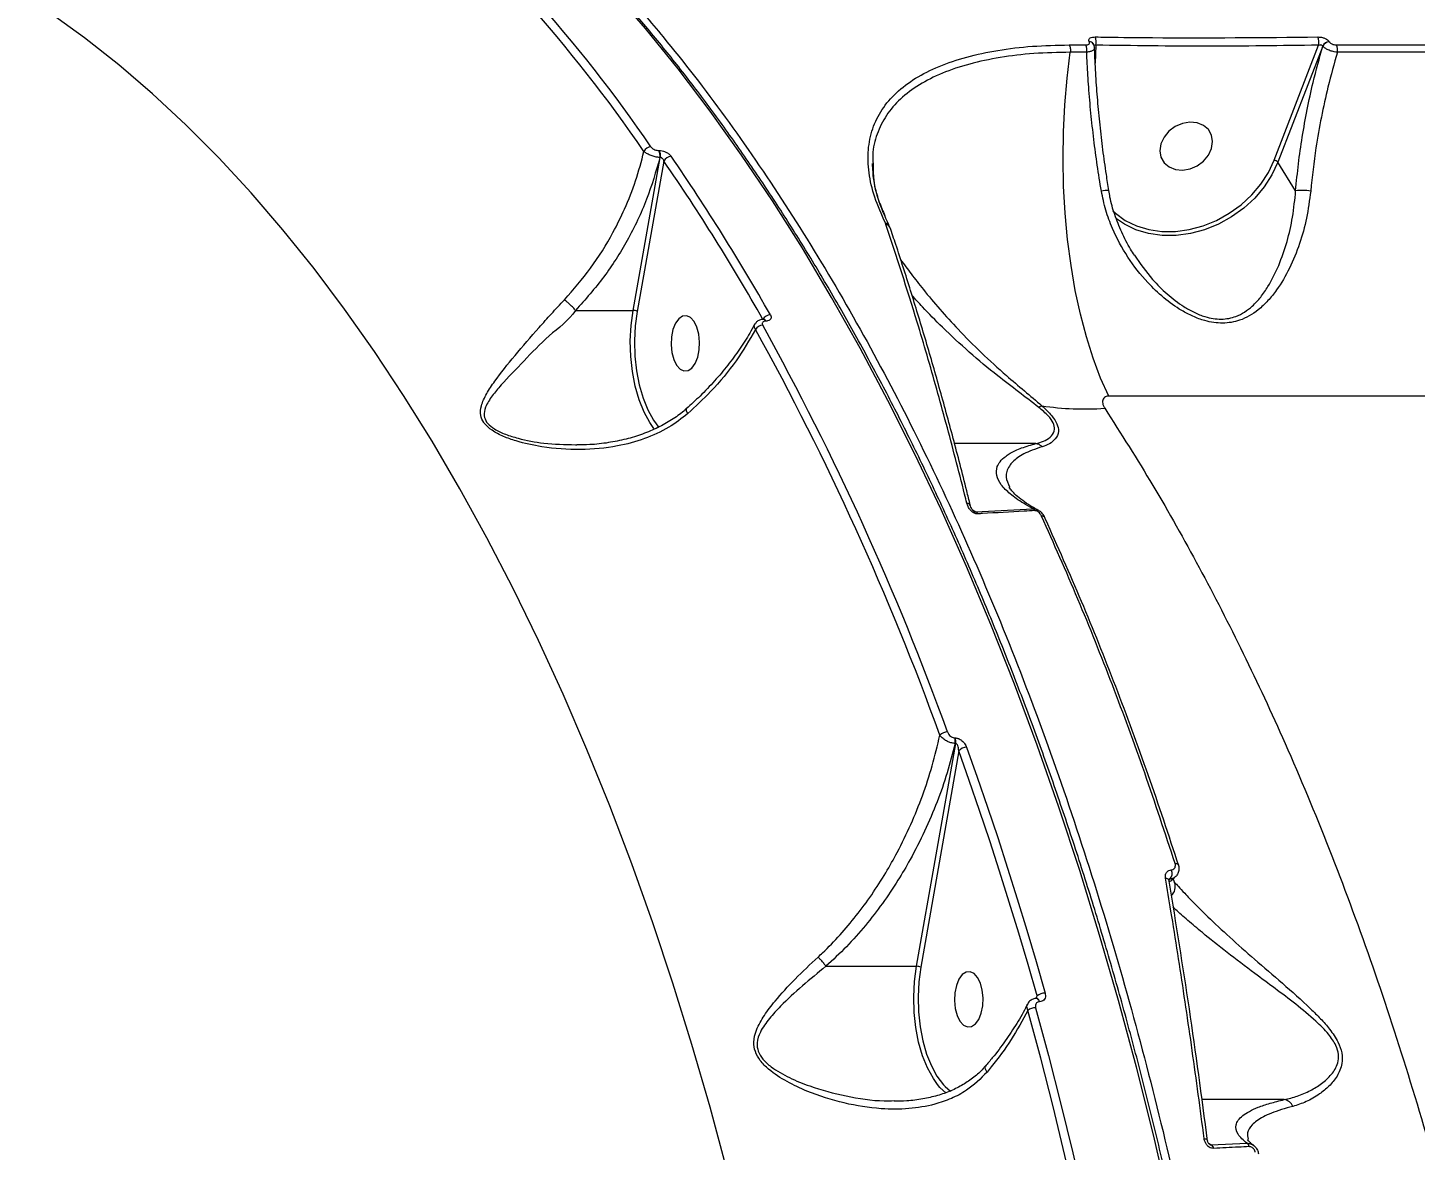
# Model space of a CAD drawing. Header units: millimetres. Extents: x -7735 to 7893, y -6545 to 6034.
# Drawn here: x 4562.5 to 4787.6, y 441.6 to 623.7 of the extents above; entities that cross this region are included whole.
import ezdxf

# ---------------------------------------------------------------- set-up
doc = ezdxf.new("R2010")
doc.units = ezdxf.units.MM
doc.layers.add('DIKOM_ОБЪЕКТ', color=7, linetype='Continuous')
doc.layers.add('DIKOM_РАЗМЕР_ОБЪЕКТА', color=7, linetype='Continuous')
doc.styles.add('style1', font='arial.ttf', dxfattribs={"width": 0.8})
doc.dimstyles.new('1-50', dxfattribs={"dimtxt": 300, "dimasz": 200, "dimexe": 100, "dimexo": 0, "dimgap": 100, "dimtad": 1, "dimtxsty": 'style1', "dimcen": 200, "dimclrd": 7, "dimclre": 7, "dimclrt": 7, "dimadec": 1, "dimazin": 2, "dimtfac": 1, "dimtmove": 0, "dimatfit": 2, "dimfxl": 0, "dimlwd": 25, "dimlwe": 18, "dimarcsym": 0})

# ---------------------------------------------------------------- blocks, each defined once
blk = doc.blocks.new('*D0')
at = {"layer": 'Defpoints', "color": 0, "transparency": 16777216}
for p in [(5893.22, 882.1), (-4595.74, 266.13), (5893.22, -5840.17)]:
    blk.add_point(p, dxfattribs=at)
at = {"layer": 'DIKOM_РАЗМЕР_ОБЪЕКТА', "color": 7, "lineweight": 18, "transparency": 16777216}
for p, q in [((5893.22, 882.1), (5893.22, -5940.17)), ((-4595.74, 266.13), (-4595.74, -5940.17))]:
    blk.add_line(p, q, dxfattribs=at)
at = {"layer": 'DIKOM_РАЗМЕР_ОБЪЕКТА', "color": 7, "lineweight": 25, "transparency": 16777216}
blk.add_line((-4395.74, -5840.17), (5693.22, -5840.17), dxfattribs=at)
at = {"layer": 'DIKOM_РАЗМЕР_ОБЪЕКТА', "color": 7, "transparency": 16777216}
for points in [[(-4395.74, -5806.84), (-4395.74, -5873.51), (-4595.74, -5840.17)], [(5693.22, -5806.84), (5693.22, -5873.51), (5893.22, -5840.17)]]:
    blk.add_solid(points, dxfattribs=at)
at = {"layer": 'DIKOM_РАЗМЕР_ОБЪЕКТА', "color": 7, "transparency": 16777216, "insert": (648.74, -5587), "char_height": 300, "attachment_point": 5, "style": 'style1'}
blk.add_mtext('10450', dxfattribs=at)

msp = doc.modelspace()

# ---------------------------------------------------------------- linework, layer by layer
at = {"layer": 'DIKOM_ОБЪЕКТ', "color": 7, "linetype": 'Continuous', "lineweight": 15}
for p, q in [((4734.702, 621.468), (4734.693, 621.482)), ((4773.628, 621.482), (4773.636, 621.468)), ((4731.452, 620.955), (4734.125, 620.955)), ((4734.285, 619.772), (4731.614, 619.772)), ((4735.749, 620.909), (4735.667, 617.988)), ((4764.698, 602.267), (4771.89, 620.909)), ((4772.564, 620.778), (4765.299, 601.946)), ((4772.572, 620.764), (4772.564, 620.778)), ((4774.821, 620.955), (4837.35, 620.955)), ((4837.436, 619.772), (4774.952, 619.772)), ((4664.853, 603.827), (4664.921, 603.827)), ((4660.694, 577.896), (4665.102, 602.697)), ((4665.694, 602.085), (4661.366, 577.733)), ((4665.102, 602.697), (4665.033, 602.697)), ((4699.599, 600.67), (4699.521, 601.722)), ((4699.616, 601.687), (4699.646, 600.612)), ((4768.177, 597.311), (4765.299, 601.946)), ((4737.856, 597.354), (4737.854, 597.357)), ((4701.705, 591.853), (4701.615, 592.077)), ((4701.715, 591.823), (4701.705, 591.853)), ((4702.356, 591.366), (4702.352, 591.378)), ((4651.361, 577.896), (4660.694, 577.896)), ((4681.892, 576.416), (4681.845, 576.416)), ((4682.24, 576.154), (4682.193, 576.154)), ((4885.258, 563.997), (4737.848, 563.997)), ((4651.338, 556.102), (4651.55, 556.091)), ((4726.027, 556.282), (4712.835, 556.282)), ((4721.741, 549.261), (4721.753, 549.227)), ((4715.422, 546.155), (4715.377, 546.34)), ((4715.749, 545.525), (4716.264, 545.205)), ((4716.264, 545.205), (4725.519, 545.723)), ((4706.684, 471.478), (4713.026, 507.632)), ((4712.871, 508.532), (4712.959, 508.532)), ((4713.026, 507.632), (4712.937, 507.632)), ((4713.517, 506.437), (4707.356, 471.316)), ((4747.622, 485.523), (4747.757, 485.611)), ((4748.25, 485.66), (4748.188, 485.591)), ((4748.286, 485.635), (4748.532, 485.092)), ((4691.975, 471.478), (4706.684, 471.478)), ((4726.031, 466.249), (4726.214, 466.668)), ((4726.181, 466.255), (4726.153, 466.255)), ((4726.634, 465.731), (4726.606, 465.731)), ((4766.338, 449.848), (4752.911, 449.848)), ((4754.045, 442.77), (4754.469, 442.507)), ((4754.469, 442.507), (4760.241, 442.79))]:
    msp.add_line(p, q, dxfattribs=at)
at = {"layer": 'DIKOM_ОБЪЕКТ', "color": 7, "linetype": 'Continuous', "lineweight": 15, "flags": 128}
for points in [[(4747.665, 433.041), (4745.087, 444.155), (4742.344, 455.118), (4739.438, 465.923), (4736.372, 476.559), (4733.148, 487.018), (4729.769, 497.291), (4726.238, 507.369), (4722.558, 517.244), (4718.732, 526.908), (4714.763, 536.352), (4710.654, 545.568), (4706.41, 554.549), (4702.033, 563.287), (4697.527, 571.775), (4692.897, 580.005), (4688.145, 587.971), (4683.277, 595.666), (4678.295, 603.084), (4673.204, 610.217), (4668.01, 617.061), (4662.714, 623.609), (4657.324, 629.856)], [(4675.971, 438.326), (4673.184, 448.645), (4670.237, 458.795), (4667.131, 468.765), (4663.871, 478.547), (4660.458, 488.131), (4656.897, 497.508), (4653.189, 506.67), (4649.34, 515.609), (4645.351, 524.315), (4641.229, 532.781), (4636.974, 540.999), (4632.593, 548.962), (4628.089, 556.661), (4623.466, 564.09), (4618.729, 571.241), (4613.881, 578.109), (4608.928, 584.687), (4603.873, 590.968), (4598.722, 596.947), (4593.481, 602.618), (4588.151, 607.976), (4582.741, 613.017), (4577.254, 617.734), (4571.695, 622.124), (4566.07, 626.183)], [(4737.848, 563.997), (4736.53, 566.919), (4735.32, 570.12), (4734.227, 573.577), (4733.259, 577.262), (4732.425, 581.146), (4731.731, 585.199), (4731.182, 589.39), (4730.782, 593.687), (4730.535, 598.054), (4730.442, 602.46), (4730.505, 606.868), (4730.723, 611.246), (4731.093, 615.558), (4731.614, 619.772)], [(4751.035, 608.428), (4749.817, 608.218), (4748.65, 607.709), (4747.626, 606.943), (4746.83, 605.982), (4746.325, 604.904), (4746.154, 603.796), (4746.329, 602.748), (4746.836, 601.845), (4747.634, 601.159), (4748.66, 600.748), (4749.828, 600.643), (4751.046, 600.853), (4752.214, 601.362), (4753.237, 602.128), (4754.034, 603.089), (4754.538, 604.167), (4754.71, 605.275), (4754.535, 606.323), (4754.027, 607.226), (4753.229, 607.911), (4752.204, 608.323), (4751.035, 608.428)], [(4738.518, 594.03), (4738.947, 593.642), (4740.543, 592.498), (4742.356, 591.617), (4744.346, 591.019), (4746.468, 590.717), (4748.677, 590.717), (4750.925, 591.019), (4753.162, 591.617), (4755.339, 592.498), (4757.409, 593.642), (4759.326, 595.024), (4761.048, 596.614), (4762.539, 598.378), (4763.764, 600.276), (4764.698, 602.267)], [(4765.299, 601.946), (4764.336, 599.893), (4763.072, 597.935), (4761.536, 596.117), (4759.759, 594.477), (4757.782, 593.051), (4755.648, 591.872), (4753.402, 590.964), (4751.096, 590.347), (4748.778, 590.035), (4746.5, 590.035), (4744.31, 590.347), (4742.259, 590.964), (4740.389, 591.872), (4739.086, 592.768)], [(4664.075, 558.742), (4663.411, 559.679), (4662.463, 561.404), (4661.662, 563.39), (4661.025, 565.591), (4660.57, 567.953), (4660.305, 570.424), (4660.237, 572.943), (4660.367, 575.453), (4660.694, 577.896)], [(4661.366, 577.733), (4661.05, 575.365), (4660.923, 572.931), (4660.989, 570.488), (4661.246, 568.093), (4661.687, 565.802), (4662.304, 563.668), (4663.081, 561.742), (4664, 560.069), (4664.882, 558.869)], [(4671.168, 570.293), (4671.413, 571.482), (4671.476, 572.757), (4671.351, 574.015), (4671.049, 575.153), (4670.594, 576.08), (4670.022, 576.721), (4669.381, 577.023), (4668.723, 576.962), (4668.099, 576.543), (4667.561, 575.8), (4667.154, 574.793), (4666.909, 573.604), (4666.846, 572.329), (4666.971, 571.071), (4667.273, 569.933), (4667.728, 569.006), (4668.3, 568.365), (4668.941, 568.063), (4669.6, 568.124), (4670.223, 568.543), (4670.761, 569.286), (4671.168, 570.293)], [(4714.796, 507.011), (4716.511, 502.182), (4718.192, 497.307), (4719.837, 492.388), (4721.447, 487.424), (4723.021, 482.417), (4724.558, 477.368), (4726.059, 472.278), (4727.524, 467.147)], [(4726.214, 466.668), (4724.754, 471.787), (4723.256, 476.865), (4721.722, 481.902), (4720.152, 486.897), (4718.546, 491.849), (4716.905, 496.757), (4715.228, 501.62), (4713.517, 506.437)], [(4748.627, 488.163), (4748.756, 488.16), (4748.874, 488.143), (4748.975, 488.115), (4749.058, 488.074), (4749.121, 488.024), (4749.162, 487.964), (4749.18, 487.895), (4749.175, 487.821)], [(4747.052, 485.795), (4747.199, 485.769), (4747.33, 485.729), (4747.44, 485.675), (4747.527, 485.61), (4747.588, 485.534), (4747.622, 485.451), (4747.624, 485.435)], [(4747.624, 485.435), (4747.626, 485.363), (4747.601, 485.272)], [(4710.065, 452.324), (4709.401, 453.261), (4708.453, 454.987), (4707.652, 456.973), (4707.016, 459.173), (4706.56, 461.536), (4706.295, 464.006), (4706.227, 466.525), (4706.358, 469.036), (4706.684, 471.478)], [(4707.356, 471.316), (4707.04, 468.948), (4706.913, 466.514), (4706.979, 464.07), (4707.236, 461.675), (4707.678, 459.384), (4708.294, 457.251), (4709.072, 455.325), (4709.99, 453.651), (4711.03, 452.27), (4711.306, 451.974)], [(4717.159, 463.875), (4717.404, 465.064), (4717.466, 466.339), (4717.341, 467.597), (4717.039, 468.736), (4716.584, 469.663), (4716.013, 470.303), (4715.372, 470.605), (4714.713, 470.544), (4714.089, 470.125), (4713.552, 469.382), (4713.144, 468.375), (4712.899, 467.186), (4712.836, 465.911), (4712.961, 464.654), (4713.263, 463.515), (4713.719, 462.588), (4714.29, 461.948), (4714.931, 461.646), (4715.59, 461.707), (4716.213, 462.126), (4716.751, 462.869), (4717.159, 463.875)], [(4739.05, 400.14), (4737.564, 408.405), (4735.989, 416.607), (4734.325, 424.744), (4732.575, 432.812), (4730.739, 440.807), (4728.817, 448.725), (4726.81, 456.564), (4724.72, 464.32)], [(4725.995, 464.758), (4728.091, 456.985), (4730.102, 449.129), (4732.028, 441.193), (4733.869, 433.18), (4735.622, 425.095), (4737.289, 416.94), (4738.867, 408.72), (4740.357, 400.437)], [(4711.454, 450.895), (4710.474, 451.836), (4710.065, 452.324)], [(4711.306, 451.974), (4712.167, 451.212), (4712.206, 451.182)], [(4753.33, 443.526), (4753.472, 443.503), (4753.597, 443.47), (4753.702, 443.426), (4753.783, 443.373), (4753.839, 443.313), (4753.869, 443.246), (4753.871, 443.227)]]:
    msp.add_lwpolyline(points, dxfattribs=at)
at = {"layer": 'DIKOM_ОБЪЕКТ', "color": 7, "linetype": 'Continuous', "lineweight": 15}
for centre, radius, start, end in [((4461.349, 465.678), 245.263, 34.45461, 49.01555), ((4460.662, 465.241), 244.716, 34.45462, 49.01591), ((4734.722, 620.741), 0.742, 31.91317, 92.23511), ((4734.731, 620.727), 0.742, 32.25103, 92.27991), ((4733.661, 621.427), 2.151, 346.0751, 22.7041), ((4769.674, 621.364), 2.262, 348.38856, 23.2458), ((4773.654, 620.288), 1.195, 91.22317, 155.76957), ((4773.662, 620.273), 1.195, 91.22475, 155.76352), ((4732.348, 620.112), 1.967, 350.05857, 25.37201), ((4772.622, 620.112), 2.355, 351.69672, 20.95767), ((4663.645, 603.107), 1.331, 92.51893, 154.02455), ((4663.457, 603.024), 1.61, 348.25858, 29.90972), ((4663.517, 603.023), 1.618, 348.37068, 29.79762), ((4666.913, 601.562), 1.326, 92.32021, 156.75852), ((4383.324, 407.546), 342.897, 29.50576, 34.56502), ((4383.953, 407.971), 343.552, 29.50431, 34.56597), ((4764.58, 601.323), 0.952, 40.93624, 82.85685), ((4737.746, 591.653), 5.705, 88.92023, 101.03301), ((4769.183, 588.429), 8.939, 80.79777, 96.46303), ((4701.657, 591.11), 0.745, 20.83955, 86.26233), ((4701.676, 591.089), 0.735, 22.75241, 86.94397), ((4660.709, 576.486), 1.41, 62.23232, 90.61555), ((4682.992, 575.755), 1.412, 91.59921, 151.63258), ((4681.798, 575.992), 0.427, 22.36351, 83.65814), ((4681.847, 575.993), 0.424, 22.26044, 84.59672), ((4681.759, 574.039), 1.437, 91.81897, 148.37464), ((4283.806, 354.775), 453.654, 19.8693, 29.01178), ((4284.056, 354.948), 454.712, 19.86992, 29.01131), ((4727.703, 560.516), 2.026, 110.06643, 126.25457), ((4733.877, 607.209), 45.314, 261.28046, 274.21441), ((4714.812, 545.948), 0.656, 19.74599, 88.01249), ((4716.042, 544.641), 0.606, 23.43292, 68.48092), ((4725.29, 545.178), 0.591, 22.21854, 67.23726), ((4727.04, 543.961), 0.559, 33.95832, 98.36249), ((4727.193, 544.124), 0.345, 351.66242, 25.54035), ((4711.716, 507.746), 1.752, 90.60251, 136.09516), ((4711.155, 507.952), 1.81, 349.81906, 18.6694), ((4711.248, 507.952), 1.807, 349.81669, 18.73216), ((4714.802, 505.284), 1.727, 90.19424, 138.10221), ((4746.894, 486.521), 1.254, 313.49647, 28.27835), ((4746.822, 486.899), 1.891, 295.11825, 316.22306), ((4746.65, 484.415), 2, 311.45812, 19.7874), ((4706.7, 470.068), 1.41, 62.23872, 90.62769), ((4726.011, 465.676), 0.597, 5.26361, 76.10171), ((4726.045, 465.679), 0.591, 5.04835, 77.33364), ((4727.514, 465.144), 2.003, 89.71152, 130.4464), ((4725.998, 462.676), 2.082, 90.07768, 127.86553), ((4766.01, 447.986), 1.89, 24.02115, 80.00944), ((4754.107, 441.82), 0.776, 8.81621, 62.21363), ((4759.869, 442.114), 0.771, 8.08289, 61.20967)]:
    msp.add_arc(centre, radius, start, end, dxfattribs=at)
for points, knots in [([(4765.966, 267.127), (4765.959, 269.147), (4765.939, 275.006), (4765.781, 284.701), (4765.438, 296.2), (4764.931, 307.676), (4764.264, 319.121), (4763.433, 330.527), (4762.442, 341.883), (4761.291, 353.183), (4759.98, 364.418), (4758.512, 375.578), (4756.885, 386.657), (4755.103, 397.645), (4753.166, 408.534), (4751.076, 419.316), (4748.834, 429.983), (4746.442, 440.528), (4743.901, 450.941), (4741.214, 461.215), (4738.383, 471.343), (4735.41, 481.316), (4732.296, 491.128), (4729.044, 500.771), (4725.658, 510.239), (4722.138, 519.522), (4718.489, 528.615), (4714.711, 537.511), (4710.808, 546.203), (4706.784, 554.685), (4702.642, 562.95), (4698.383, 570.992), (4694.011, 578.805), (4689.531, 586.384), (4684.943, 593.721), (4680.254, 600.812), (4675.465, 607.651), (4670.58, 614.234), (4665.604, 620.555), (4660.539, 626.609), (4655.389, 632.392), (4650.159, 637.9), (4644.853, 643.127), (4639.473, 648.07), (4634.025, 652.726), (4628.512, 657.09), (4622.939, 661.16), (4617.31, 664.931), (4611.63, 668.406), (4605.901, 671.558), (4601.282, 673.896), (4598.561, 675.073), (4597.779, 675.412)], [0, 0, 0, 0, 0.010755, 0.031188, 0.0516215, 0.072055, 0.0924886, 0.1129223, 0.1333561, 0.1537901, 0.1742242, 0.1946586, 0.2150932, 0.235528, 0.2559632, 0.2763986, 0.2968344, 0.3172705, 0.3377071, 0.3581441, 0.3785815, 0.3990193, 0.4194578, 0.4398966, 0.460336, 0.4807761, 0.5012166, 0.5216577, 0.5420997, 0.5625421, 0.5829849, 0.6034284, 0.6238727, 0.644317, 0.6647622, 0.6852076, 0.7056533, 0.7260989, 0.7465444, 0.7669898, 0.7874345, 0.8078783, 0.8283208, 0.8487618, 0.8692004, 0.8896367, 0.9100697, 0.9304986, 0.9509237, 0.9713434, 0.991758, 1, 1, 1, 1]), ([(4659.485, 629.354), (4661.513, 627.016), (4667.017, 620.672), (4675.714, 609.372), (4685.449, 595.203), (4694.771, 579.964), (4703.645, 563.748), (4712.027, 546.623), (4719.886, 528.637), (4727.198, 509.801), (4733.963, 490.165), (4740.163, 469.796), (4745.772, 448.79), (4750.761, 427.245), (4755.111, 405.221), (4758.8, 382.748), (4761.836, 359.872), (4764.214, 336.666), (4765.926, 313.24), (4766.961, 289.702), (4767.311, 266.125), (4766.961, 242.548), (4765.926, 219.01), (4764.214, 195.584), (4761.836, 172.378), (4758.8, 149.501), (4755.111, 127.028), (4750.761, 105.005), (4745.772, 83.46), (4740.163, 62.454), (4733.962, 42.085), (4727.198, 22.448), (4720.225, 4.494), (4713.136, -11.884), (4706.016, -26.803), (4698.516, -41.064), (4690.67, -54.605), (4682.551, -67.311), (4674.179, -79.147), (4666.49, -89.03), (4661.513, -94.766), (4659.485, -97.103)], [0, 0, 0, 0, 0.0156535, 0.0424906, 0.0694123, 0.0963772, 0.1233419, 0.1502637, 0.1771008, 0.2039378, 0.2308596, 0.2578243, 0.2847891, 0.3117108, 0.3385479, 0.3653847, 0.392306, 0.4192705, 0.446235, 0.4731564, 0.4999931, 0.5268301, 0.5537517, 0.5807164, 0.607681, 0.6346026, 0.6614395, 0.6882765, 0.7151981, 0.7421628, 0.7691275, 0.7960491, 0.822886, 0.845964, 0.8691648, 0.8923928, 0.9156209, 0.9388217, 0.9615842, 0.9843465, 1, 1, 1, 1]), ([(4734.125, 620.955), (4734.127, 620.955), (4734.229, 620.955), (4734.419, 620.975), (4734.605, 621.051), (4734.725, 621.161), (4734.776, 621.296), (4734.726, 621.412), (4734.702, 621.468)], [0, 0, 0, 0, 0.00445399, 0.21978442, 0.43550771, 0.568167, 0.79380708, 1, 1, 1, 1]), ([(4734.693, 621.482), (4734.667, 621.539), (4734.598, 621.684), (4734.632, 621.905), (4734.832, 622.106), (4735.179, 622.238), (4735.49, 622.251), (4735.646, 622.257)], [0, 0, 0, 0, 0.1342672, 0.3469706, 0.5631909, 0.7817464, 1, 1, 1, 1]), ([(4735.646, 622.257), (4736.266, 622.247), (4739.367, 622.196), (4751.373, 622.05), (4762.81, 622.166), (4771.752, 622.257)], [0, 0, 0, 0, 0.05170692, 0.25855567, 1, 1, 1, 1]), ([(4771.752, 622.257), (4771.919, 622.251), (4772.253, 622.238), (4772.764, 622.106), (4773.202, 621.905), (4773.493, 621.684), (4773.59, 621.539), (4773.628, 621.482)], [0, 0, 0, 0, 0.2182516, 0.4368055, 0.6529945, 0.865791, 1, 1, 1, 1]), ([(4773.636, 621.468), (4773.642, 621.459), (4773.682, 621.391), (4773.8, 621.266), (4774.015, 621.135), (4774.27, 621.034), (4774.536, 620.967), (4774.733, 620.959), (4774.821, 620.955)], [0, 0, 0, 0, 0.0340836, 0.2522777, 0.4706305, 0.5981034, 0.819457, 1, 1, 1, 1]), ([(4701.615, 592.077), (4700.988, 593.479), (4699.735, 596.281), (4698.848, 600.256), (4698.722, 603.991), (4699.431, 607.428), (4700.961, 610.53), (4703.295, 613.264), (4706.399, 615.61), (4710.231, 617.548), (4714.723, 619.066), (4719.808, 620.148), (4725.378, 620.828), (4729.426, 620.912), (4731.452, 620.955)], [0, 0, 0, 0, 0.0836186, 0.1671651, 0.2504165, 0.3338511, 0.4173032, 0.5004868, 0.5837367, 0.6671356, 0.750455, 0.8333971, 0.9166263, 1, 1, 1, 1]), ([(4731.614, 619.772), (4729.622, 619.731), (4725.65, 619.648), (4720.182, 618.983), (4715.186, 617.924), (4710.777, 616.439), (4707.008, 614.542), (4703.958, 612.247), (4701.648, 609.574), (4700.177, 606.523), (4699.496, 603.879), (4699.59, 602.166), (4699.616, 601.687)], [0, 0, 0, 0, 0.10682908, 0.21301046, 0.31922945, 0.42605635, 0.53205776, 0.63883867, 0.74519964, 0.85138312, 0.95835456, 1, 1, 1, 1]), ([(4731.452, 620.955), (4731.488, 620.885), (4731.559, 620.746), (4731.622, 620.44), (4731.647, 620.101), (4731.625, 619.882), (4731.614, 619.772)], [0, 0, 0, 0, 0.2500397, 0.499962, 0.7499809, 1, 1, 1, 1]), ([(4735.536, 620.47), (4735.517, 620.378), (4735.487, 620.228), (4735.241, 620.025), (4734.875, 619.855), (4734.483, 619.8), (4734.285, 619.772)], [0, 0, 0, 0, 0.2701389, 0.4409574, 0.718761, 1, 1, 1, 1]), ([(4736.655, 597.252), (4736.429, 598.646), (4735.976, 601.433), (4735.414, 605.666), (4734.944, 609.913), (4734.593, 614.023), (4734.387, 617.303), (4734.311, 619.156), (4734.285, 619.772)], [0, 0, 0, 0, 0.1827934, 0.3655935, 0.5537477, 0.7419019, 0.914191, 1, 1, 1, 1]), ([(4735.361, 621.118), (4735.358, 621.123), (4735.354, 621.13), (4735.35, 621.137), (4735.349, 621.138)], [0, 0, 0, 0, 0.7871485, 1, 1, 1, 1]), ([(4735.522, 620.496), (4735.521, 620.593), (4735.52, 620.818), (4735.413, 621.01), (4735.352, 621.119)], [0, 0, 0, 0, 0.4350979, 1, 1, 1, 1]), ([(4735.749, 620.909), (4735.698, 620.925), (4735.597, 620.955), (4735.484, 620.953), (4735.418, 620.923), (4735.417, 620.879), (4735.416, 620.863)], [0, 0, 0, 0, 0.2896386, 0.569992, 0.8358626, 1, 1, 1, 1]), ([(4737.882, 597.361), (4737.74, 598.222), (4737.381, 600.414), (4736.896, 603.965), (4736.423, 607.985), (4736.041, 611.99), (4735.759, 615.93), (4735.601, 618.765), (4735.566, 620.241), (4735.561, 620.469)], [0, 0, 0, 0, 0.1102911, 0.2807108, 0.452138, 0.6242135, 0.7965233, 0.9685453, 1, 1, 1, 1]), ([(4771.89, 620.909), (4765.852, 620.833), (4753.773, 620.682), (4741.758, 620.833), (4735.749, 620.909)], [0, 0, 0, 0, 0.4999109, 1, 1, 1, 1]), ([(4768.177, 597.311), (4768.318, 598.759), (4768.6, 601.657), (4769.233, 606.061), (4770.025, 610.475), (4771.095, 615.439), (4772.03, 618.81), (4772.572, 620.764)], [0, 0, 0, 0, 0.1825611, 0.3651195, 0.55303, 0.7409476, 1, 1, 1, 1]), ([(4774.952, 619.772), (4774.422, 617.904), (4773.447, 614.465), (4772.314, 609.247), (4771.302, 603.598), (4770.866, 599.589), (4770.612, 597.252)], [0, 0, 0, 0, 0.25808056, 0.47500702, 0.69407559, 1, 1, 1, 1]), ([(4772.564, 620.778), (4772.552, 620.798), (4772.521, 620.851), (4772.419, 620.916), (4772.26, 620.954), (4772.074, 620.955), (4771.952, 620.924), (4771.89, 620.909)], [0, 0, 0, 0, 0.1277801, 0.3306877, 0.5438011, 0.7682161, 1, 1, 1, 1]), ([(4774.952, 619.772), (4774.779, 619.793), (4774.392, 619.841), (4773.866, 619.989), (4773.356, 620.187), (4772.92, 620.423), (4772.67, 620.637), (4772.584, 620.749), (4772.572, 620.764)], [0, 0, 0, 0, 0.1805954, 0.4028755, 0.5310445, 0.7495843, 0.9664018, 1, 1, 1, 1]), ([(4649.54, 579.614), (4650.997, 581.283), (4653.948, 584.662), (4657.091, 589.735), (4659.458, 594.532), (4661.202, 598.938), (4662.031, 602.1), (4662.449, 603.69)], [0, 0, 0, 0, 0.2398764, 0.4858767, 0.6394218, 0.8185476, 1, 1, 1, 1]), ([(4665.033, 602.697), (4664.931, 602.704), (4664.637, 602.724), (4664.083, 602.839), (4663.43, 603.063), (4662.834, 603.362), (4662.577, 603.581), (4662.449, 603.69)], [0, 0, 0, 0, 0.1131824, 0.3259096, 0.5479062, 0.7754339, 1, 1, 1, 1]), ([(4663.587, 604.437), (4663.646, 604.365), (4663.766, 604.223), (4664.054, 604.034), (4664.376, 603.897), (4664.653, 603.834), (4664.801, 603.829), (4664.853, 603.827)], [0, 0, 0, 0, 0.2288194, 0.4579615, 0.6786629, 0.8883586, 1, 1, 1, 1]), ([(4664.921, 603.827), (4664.998, 603.824), (4665.224, 603.816), (4665.649, 603.719), (4666.145, 603.507), (4666.585, 603.217), (4666.768, 602.997), (4666.859, 602.887)], [0, 0, 0, 0, 0.1082838, 0.3204695, 0.5430819, 0.7715342, 1, 1, 1, 1]), ([(4665.033, 602.697), (4664.38, 600.422), (4663.056, 595.813), (4659.91, 589.304), (4656.064, 583.185), (4652.942, 579.673), (4651.361, 577.896)], [0, 0, 0, 0, 0.2516548, 0.5098649, 0.7518748, 1, 1, 1, 1]), ([(4665.694, 602.085), (4665.67, 602.156), (4665.624, 602.295), (4665.498, 602.481), (4665.356, 602.612), (4665.244, 602.669), (4665.165, 602.692), (4665.127, 602.695), (4665.102, 602.697)], [0, 0, 0, 0, 0.2554911, 0.4989407, 0.7167872, 0.8616097, 0.9073049, 1, 1, 1, 1]), ([(4702.159, 591.82), (4701.756, 592.698), (4700.95, 594.457), (4700.155, 596.987), (4699.685, 599.067), (4699.622, 600.253), (4699.599, 600.67)], [0, 0, 0, 0, 0.282976, 0.5665628, 0.8477135, 1, 1, 1, 1]), ([(4699.646, 600.612), (4699.649, 600.237), (4699.661, 598.651), (4700.27, 596.178), (4701.2, 594.027), (4701.539, 593.244)], [0, 0, 0, 0, 0.1645821, 0.6957142, 1, 1, 1, 1]), ([(4770.612, 597.252), (4770.423, 595.776), (4770.044, 592.823), (4768.841, 588.62), (4767.247, 584.678), (4765.467, 581.639), (4763.718, 579.438), (4762.243, 578.032), (4760.691, 576.963), (4758.831, 576.109), (4756.378, 575.676), (4753.731, 576.066), (4751.496, 576.894), (4749.225, 578.085), (4746.725, 579.883), (4743.735, 582.743), (4740.826, 586.462), (4738.659, 590.506), (4737.302, 594.144), (4736.87, 596.217), (4736.655, 597.252)], [0, 0, 0, 0, 0.0727747, 0.1456246, 0.2220858, 0.2985174, 0.340927, 0.3832934, 0.4164796, 0.4496082, 0.4986458, 0.5477911, 0.5808423, 0.6139641, 0.6710852, 0.728317, 0.8132039, 0.8980748, 0.9490475, 1, 1, 1, 1]), ([(4742.029, 586.857), (4741.818, 587.17), (4741.022, 588.349), (4739.919, 590.541), (4738.799, 593.375), (4738.122, 595.659), (4737.939, 596.996), (4737.889, 597.358)], [0, 0, 0, 0, 0.09977126, 0.37572176, 0.64485865, 0.90360282, 1, 1, 1, 1]), ([(4742.014, 586.85), (4742.951, 585.502), (4744.522, 583.244), (4747.291, 580.501), (4749.577, 578.73), (4751.682, 577.541), (4753.708, 576.722), (4756.131, 576.324), (4758.32, 576.762), (4759.939, 577.601), (4761.283, 578.654), (4762.543, 580.038), (4764.023, 582.188), (4765.5, 585.154), (4766.804, 588.957), (4767.764, 593.023), (4768.038, 595.871), (4768.177, 597.311)], [0, 0, 0, 0, 0.1037201, 0.1738574, 0.2453643, 0.2845517, 0.3247034, 0.3820751, 0.4393639, 0.4786068, 0.5189837, 0.5709704, 0.6237223, 0.7189004, 0.816164, 0.9070329, 1, 1, 1, 1]), ([(4701.615, 592.077), (4701.704, 592.065), (4701.887, 592.04), (4702.091, 591.921), (4702.162, 591.802), (4702.193, 591.749)], [0, 0, 0, 0, 0.3464195, 0.7102559, 1, 1, 1, 1]), ([(4714.835, 546.604), (4714.713, 547.092), (4714.104, 549.531), (4712.498, 555.803), (4709.956, 565.192), (4706.236, 578.033), (4703.421, 586.618), (4701.715, 591.823)], [0, 0, 0, 0, 0.0299898, 0.1499537, 0.390071, 0.6301899, 1, 1, 1, 1]), ([(4702.382, 591.276), (4702.361, 591.354), (4702.318, 591.514), (4702.226, 591.664), (4702.178, 591.74)], [0, 0, 0, 0, 0.4899012, 1, 1, 1, 1]), ([(4715.377, 546.34), (4715.192, 547.097), (4714.296, 550.772), (4712.628, 557.136), (4710.378, 565.405), (4708.074, 573.401), (4705.718, 581.128), (4703.812, 587.119), (4702.674, 590.447), (4702.357, 591.374)], [0, 0, 0, 0, 0.0463712, 0.2248519, 0.4025395, 0.579503, 0.7559367, 0.9320355, 1, 1, 1, 1]), ([(4704.096, 586.12), (4704.642, 585.366), (4705.745, 583.844), (4707.873, 581.116), (4710.409, 578.087), (4713.555, 574.615), (4717.178, 570.989), (4720.822, 567.654), (4724.185, 564.831), (4726.067, 563.222), (4727.007, 562.419)], [0, 0, 0, 0, 0.1064222, 0.2147755, 0.344429, 0.4741443, 0.6282393, 0.7823408, 0.8912985, 1, 1, 1, 1]), ([(4741.772, 587.234), (4741.805, 587.164), (4741.87, 587.026), (4741.967, 586.908), (4742.014, 586.85)], [0, 0, 0, 0, 0.5088116, 1, 1, 1, 1]), ([(4669.575, 561.161), (4668.566, 560.376), (4666.399, 558.69), (4662.507, 556.957), (4657.695, 555.661), (4652.079, 555.149), (4646.513, 555.548), (4642.344, 556.452), (4639.636, 557.41), (4637.852, 558.316), (4636.861, 559.168), (4636.247, 559.986), (4635.844, 560.98), (4636.024, 562.582), (4636.897, 564.413), (4638.673, 567.082), (4641.485, 570.574), (4644.689, 574.284), (4647.428, 577.346), (4648.834, 578.856), (4649.54, 579.614)], [0, 0, 0, 0, 0.0590581, 0.1267738, 0.1965331, 0.2900025, 0.3861937, 0.4527703, 0.4864319, 0.520909, 0.548914, 0.5542534, 0.5800485, 0.6152126, 0.6617355, 0.7094957, 0.806142, 0.9056087, 0.9525554, 1, 1, 1, 1]), ([(4651.359, 577.896), (4651.227, 578.043), (4650.963, 578.335), (4650.472, 578.817), (4650.034, 579.213), (4649.726, 579.471), (4649.588, 579.578), (4649.54, 579.614)], [0, 0, 0, 0, 0.2487612, 0.4975662, 0.746312, 0.9126905, 1, 1, 1, 1]), ([(4726.504, 562.15), (4725.414, 562.99), (4723.229, 564.674), (4719.351, 567.613), (4715.169, 571.121), (4711.084, 574.904), (4707.998, 578.036), (4706.498, 579.706), (4705.947, 580.319)], [0, 0, 0, 0, 0.1487363, 0.2979005, 0.51042, 0.7228455, 0.898279, 1, 1, 1, 1]), ([(4651.359, 577.896), (4651.359, 577.896), (4650.241, 576.219), (4646.805, 573.808), (4642.941, 569.59), (4639.817, 566.479), (4637.785, 564.024), (4636.74, 562.392), (4636.399, 560.931), (4636.734, 560.026), (4637.296, 559.295), (4638.256, 558.539), (4639.994, 557.752), (4642.675, 556.931), (4646.479, 556.2), (4649.621, 556.137), (4651.338, 556.102)], [0, 0, 0, 0, 0.0000197, 0.1388336, 0.2813214, 0.4275328, 0.4947191, 0.5630279, 0.6112745, 0.6455671, 0.6526475, 0.6903112, 0.7374419, 0.7864555, 0.8833053, 1, 1, 1, 1]), ([(4651.361, 577.896), (4651.361, 577.896), (4651.36, 577.896), (4651.36, 577.896), (4651.359, 577.896), (4651.359, 577.896)], [0, 0, 0, 0, 0.3966163, 0.8160012, 1, 1, 1, 1]), ([(4681.846, 576.416), (4681.845, 576.416), (4681.64, 576.441), (4681.219, 576.339), (4680.722, 576.07), (4680.533, 575.777), (4680.445, 575.641)], [0, 0, 0, 0, 0.0003002, 0.38832701, 0.71526044, 1, 1, 1, 1]), ([(4681.974, 576.423), (4681.971, 576.421), (4681.967, 576.418), (4681.91, 576.418), (4681.888, 576.418)], [0, 0, 0, 0, 0.616503, 1, 1, 1, 1]), ([(4682.953, 577.167), (4683.003, 577.053), (4683.104, 576.826), (4683.054, 576.522), (4682.856, 576.293), (4682.564, 576.171), (4682.332, 576.159), (4682.24, 576.154)], [0, 0, 0, 0, 0.2150401, 0.4299728, 0.6447403, 0.8591762, 1, 1, 1, 1]), ([(4680.394, 575.647), (4680.138, 575.156), (4679.427, 573.793), (4677.979, 571.564), (4676.084, 568.98), (4673.935, 566.443), (4671.687, 564.071), (4670.068, 562.606), (4669.312, 561.923)], [0, 0, 0, 0, 0.1021475, 0.2839083, 0.4672739, 0.6520045, 0.8376709, 1, 1, 1, 1]), ([(4680.535, 574.792), (4679.545, 573.09), (4677.537, 569.639), (4673.729, 565.043), (4670.829, 562.333), (4669.575, 561.161)], [0, 0, 0, 0, 0.35586286, 0.72148238, 1, 1, 1, 1]), ([(4680.535, 574.792), (4680.472, 574.939), (4680.344, 575.231), (4680.34, 575.52), (4680.43, 575.618), (4680.433, 575.622)], [0, 0, 0, 0, 0.4896076, 0.9789083, 1, 1, 1, 1]), ([(4682.193, 576.154), (4682.131, 576.151), (4681.975, 576.142), (4681.778, 576.06), (4681.648, 575.907), (4681.613, 575.704), (4681.68, 575.551), (4681.713, 575.475)], [0, 0, 0, 0, 0.14236769, 0.35718554, 0.571562, 0.78572022, 1, 1, 1, 1]), ([(4737.848, 563.997), (4737.758, 563.991), (4737.568, 563.979), (4737.27, 563.865), (4737.015, 563.649), (4736.811, 563.229), (4736.845, 562.796), (4737.009, 562.349), (4737.128, 562.15), (4737.207, 562.018)], [0, 0, 0, 0, 0.0767261, 0.1605524, 0.3173821, 0.4661254, 0.7624951, 0.8428308, 1, 1, 1, 1]), ([(4669.306, 561.936), (4669.174, 561.812), (4668.45, 561.131), (4666.918, 560.092), (4664.696, 558.824), (4662.214, 557.776), (4659.526, 556.95), (4656.652, 556.394), (4653.974, 556.078), (4652.254, 556.074), (4651.546, 556.073)], [0, 0, 0, 0, 0.0283512, 0.1553534, 0.2898805, 0.4317166, 0.5796989, 0.7321557, 0.889767, 1, 1, 1, 1]), ([(4669.575, 561.161), (4669.559, 561.187), (4669.498, 561.29), (4669.381, 561.516), (4669.289, 561.773), (4669.339, 561.847), (4669.361, 561.88)], [0, 0, 0, 0, 0.0712838, 0.2788913, 0.6763857, 1, 1, 1, 1]), ([(4726.036, 556.282), (4726.037, 556.282), (4726.133, 556.303), (4726.667, 556.44), (4727.586, 556.764), (4728.61, 557.47), (4729.168, 558.427), (4728.941, 559.617), (4728.02, 560.885), (4727.045, 561.698), (4726.504, 562.15)], [0, 0, 0, 0, 0.00027331, 0.04144431, 0.22430208, 0.40656991, 0.5849857, 0.71248997, 0.84045797, 1, 1, 1, 1]), ([(4727.007, 562.419), (4727.578, 561.886), (4728.615, 560.916), (4729.556, 559.46), (4729.806, 558.09), (4729.262, 557.005), (4728.27, 556.199), (4727.47, 555.906), (4727.069, 555.76)], [0, 0, 0, 0, 0.1672615, 0.3043052, 0.4416598, 0.6370141, 0.8183031, 1, 1, 1, 1]), ([(4737.207, 562.018), (4739.835, 557.886), (4745.093, 549.616), (4752.573, 536.296), (4759.731, 522.35), (4766.797, 507.142), (4773.704, 490.598), (4780.369, 472.659), (4786.508, 454.026), (4792.087, 434.787), (4797.073, 415.029), (4801.395, 395.022), (4805.048, 374.807), (4808.057, 354.439), (4810.453, 333.763), (4812.224, 312.877), (4813.355, 291.876), (4813.843, 270.403), (4813.629, 248.501), (4812.686, 226.228), (4811.027, 204.096), (4808.69, 182.5), (4805.706, 161.487), (4802.126, 141.085), (4797.933, 121.049), (4793.151, 101.472), (4787.808, 82.444), (4781.957, 64.143), (4775.616, 46.597), (4768.819, 29.802), (4761.554, 13.685), (4753.847, -1.668), (4745.765, -16.269), (4740.057, -25.272), (4737.207, -29.767)], [0, 0, 0, 0, 0.0284578, 0.0569511, 0.0854442, 0.1139019, 0.1459253, 0.1780518, 0.2102298, 0.2424062, 0.2745293, 0.3065503, 0.337558, 0.3686634, 0.3998176, 0.4309707, 0.4620735, 0.4930794, 0.5259479, 0.558875, 0.5918025, 0.6246716, 0.656167, 0.6877611, 0.7194068, 0.7510542, 0.7826522, 0.81415, 0.8450489, 0.876038, 0.9070736, 0.9381098, 0.9691003, 1, 1, 1, 1]), ([(4725.519, 545.723), (4724.998, 546.016), (4723.586, 546.811), (4721.778, 548.111), (4720.3, 549.613), (4719.561, 551.098), (4719.614, 552.34), (4720.193, 553.396), (4721.097, 554.273), (4722.617, 555.158), (4724.342, 555.824), (4725.646, 556.178), (4726.027, 556.282)], [0, 0, 0, 0, 0.0783334, 0.2125917, 0.3472658, 0.4817925, 0.6158492, 0.6916666, 0.7820717, 0.8726202, 0.9628123, 1, 1, 1, 1]), ([(4726.027, 556.282), (4726.028, 556.282), (4726.031, 556.282), (4726.034, 556.282), (4726.036, 556.282), (4726.036, 556.282)], [0, 0, 0, 0, 0.4694513, 0.8336802, 1, 1, 1, 1]), ([(4727.069, 555.76), (4727.045, 555.783), (4726.898, 555.924), (4726.564, 556.158), (4726.222, 556.238), (4726.036, 556.282)], [0, 0, 0, 0, 0.0844271, 0.5007288, 1, 1, 1, 1]), ([(4727.069, 555.76), (4726.502, 555.578), (4724.788, 555.029), (4722.894, 553.99), (4721.486, 552.524), (4720.998, 550.943), (4721.508, 549.789), (4721.741, 549.261)], [0, 0, 0, 0, 0.1012236, 0.3058796, 0.510857, 0.7761332, 1, 1, 1, 1]), ([(4726.371, 545.5), (4726.266, 545.554), (4725.544, 545.923), (4724.5, 546.587), (4723.265, 547.474), (4722.423, 548.252), (4721.897, 548.874), (4721.77, 549.125), (4721.719, 549.224)], [0, 0, 0, 0, 0.03715375, 0.25580659, 0.4726813, 0.68724961, 0.87597536, 1, 1, 1, 1]), ([(4716.598, 544.882), (4716.503, 544.885), (4716.313, 544.889), (4716.009, 545.001), (4715.687, 545.202), (4715.321, 545.558), (4715.006, 546.056), (4714.891, 546.425), (4714.835, 546.604)], [0, 0, 0, 0, 0.1098137, 0.220012, 0.3257065, 0.4924717, 0.7537097, 1, 1, 1, 1]), ([(4716.026, 545.272), (4716.011, 545.282), (4715.961, 545.312), (4715.863, 545.394), (4715.709, 545.561), (4715.53, 545.842), (4715.474, 546.052), (4715.441, 546.174)], [0, 0, 0, 0, 0.036998, 0.1176472, 0.2736185, 0.5757367, 1, 1, 1, 1]), ([(4716.027, 545.274), (4716.041, 545.264), (4716.067, 545.247), (4716.117, 545.225), (4716.154, 545.213), (4716.189, 545.204), (4716.227, 545.2), (4716.25, 545.203), (4716.264, 545.205)], [0, 0, 0, 0, 0.2032957, 0.3713633, 0.5423067, 0.5896635, 0.7563893, 1, 1, 1, 1]), ([(4725.837, 545.401), (4725.269, 545.371), (4722.428, 545.219), (4719.351, 545.045), (4716.855, 544.898), (4716.598, 544.882)], [0, 0, 0, 0, 0.18315909, 0.91585324, 1, 1, 1, 1]), ([(4725.519, 545.723), (4725.699, 545.715), (4725.991, 545.703), (4726.263, 545.553), (4726.368, 545.495)], [0, 0, 0, 0, 0.61578504, 1, 1, 1, 1]), ([(4726.959, 544.513), (4726.891, 544.643), (4726.77, 544.871), (4726.507, 545.145), (4726.26, 545.309), (4726.035, 545.395), (4725.903, 545.399), (4725.837, 545.401)], [0, 0, 0, 0, 0.319613, 0.5618579, 0.7279893, 0.8639359, 1, 1, 1, 1]), ([(4727.477, 544.262), (4727.431, 544.377), (4727.301, 544.702), (4726.936, 545.147), (4726.567, 545.381), (4726.411, 545.48)], [0, 0, 0, 0, 0.24025638, 0.67849565, 1, 1, 1, 1]), ([(4748.627, 488.163), (4747.003, 493.087), (4743.756, 502.936), (4738.47, 517.217), (4732.91, 531.152), (4728.943, 540.06), (4726.959, 544.513)], [0, 0, 0, 0, 0.2491218, 0.498244, 0.7491228, 1, 1, 1, 1]), ([(4727.534, 544.074), (4729.501, 539.66), (4733.437, 530.831), (4738.98, 516.957), (4744.275, 502.672), (4747.541, 492.771), (4749.175, 487.821)], [0, 0, 0, 0, 0.2491222, 0.4982437, 0.7491234, 1, 1, 1, 1]), ([(4690.691, 472.982), (4690.936, 473.208), (4692.168, 474.35), (4694.29, 476.541), (4697.856, 480.769), (4700.945, 485.291), (4703.773, 490.317), (4705.793, 494.483), (4707.688, 499.186), (4709.287, 504.02), (4710.065, 507.314), (4710.454, 508.961)], [0, 0, 0, 0, 0.0242947, 0.1222459, 0.2202154, 0.421513, 0.511887, 0.6322338, 0.7525913, 0.8762934, 1, 1, 1, 1]), ([(4712.937, 507.632), (4712.857, 507.638), (4712.591, 507.657), (4712.104, 507.779), (4711.497, 508.044), (4710.932, 508.418), (4710.604, 508.748), (4710.475, 508.931), (4710.454, 508.961)], [0, 0, 0, 0, 0.08919198, 0.29359084, 0.48953577, 0.71640912, 0.9545658, 1, 1, 1, 1]), ([(4711.698, 509.498), (4711.763, 509.359), (4711.877, 509.113), (4712.161, 508.816), (4712.451, 508.624), (4712.695, 508.54), (4712.83, 508.534), (4712.871, 508.532)], [0, 0, 0, 0, 0.3025017, 0.53467, 0.7254095, 0.9168549, 1, 1, 1, 1]), ([(4712.937, 507.632), (4712.525, 506.041), (4711.7, 502.86), (4710.029, 498.107), (4708.036, 493.401), (4705.878, 489.156), (4703.575, 485.24), (4701.169, 481.65), (4698.383, 478.041), (4695.342, 474.597), (4693.096, 472.518), (4691.973, 471.479)], [0, 0, 0, 0, 0.1183259, 0.2366509, 0.358142, 0.4796283, 0.5712572, 0.6768337, 0.7823884, 0.8912117, 1, 1, 1, 1]), ([(4712.959, 508.532), (4713.02, 508.529), (4713.231, 508.519), (4713.619, 508.383), (4714.084, 508.07), (4714.524, 507.602), (4714.7, 507.22), (4714.796, 507.011)], [0, 0, 0, 0, 0.0796312, 0.2757187, 0.4707885, 0.71054, 1, 1, 1, 1]), ([(4713.517, 506.437), (4713.502, 506.599), (4713.476, 506.885), (4713.373, 507.245), (4713.264, 507.465), (4713.166, 507.575), (4713.095, 507.624), (4713.046, 507.63), (4713.026, 507.632)], [0, 0, 0, 0, 0.350988, 0.6182004, 0.80287, 0.8794619, 0.949345, 1, 1, 1, 1]), ([(4747.052, 485.795), (4747.041, 485.965), (4747.02, 486.303), (4747.222, 486.726), (4747.552, 487.024), (4747.859, 487.087), (4747.999, 487.115)], [0, 0, 0, 0, 0.25916505, 0.51776414, 0.78115363, 1, 1, 1, 1]), ([(4749.175, 487.821), (4749.212, 487.601), (4749.286, 487.161), (4749.11, 486.534), (4748.742, 486.023), (4748.258, 485.709), (4747.9, 485.639), (4747.757, 485.611)], [0, 0, 0, 0, 0.2120934, 0.4240231, 0.6396141, 0.8561824, 1, 1, 1, 1]), ([(4747.999, 487.115), (4748.038, 487.121), (4748.195, 487.143), (4748.429, 487.266), (4748.617, 487.515), (4748.698, 487.825), (4748.65, 488.05), (4748.627, 488.163)], [0, 0, 0, 0, 0.0797969, 0.3180698, 0.5555918, 0.7774184, 1, 1, 1, 1]), ([(4753.33, 443.526), (4753.252, 444.126), (4752.864, 447.128), (4751.825, 454.888), (4750.136, 466.655), (4748.409, 477.699), (4747.351, 484.011), (4747.052, 485.795)], [0, 0, 0, 0, 0.0413725, 0.2068698, 0.5381495, 0.8694297, 1, 1, 1, 1]), ([(4747.601, 485.272), (4748.721, 478.423), (4750.963, 464.702), (4752.882, 450.311), (4753.843, 443.103)], [0, 0, 0, 0, 0.4991774, 1, 1, 1, 1]), ([(4747.626, 485.437), (4747.624, 485.445), (4747.61, 485.507), (4747.629, 485.574), (4747.628, 485.58), (4747.639, 485.584), (4747.644, 485.585)], [0, 0, 0, 0, 0.0421357, 0.3245588, 0.7144101, 1, 1, 1, 1]), ([(4747.757, 485.611), (4747.715, 485.61), (4747.668, 485.608), (4747.647, 485.587), (4747.645, 485.584)], [0, 0, 0, 0, 0.8808624, 1, 1, 1, 1]), ([(4748.09, 485.452), (4748.086, 485.459), (4748.08, 485.469), (4748.213, 485.607), (4748.257, 485.652)], [0, 0, 0, 0, 0.6686397, 1, 1, 1, 1]), ([(4748.165, 485.612), (4748.172, 485.62), (4748.198, 485.646), (4748.378, 485.792), (4748.543, 485.909), (4748.567, 485.927)], [0, 0, 0, 0, 0.2750194, 0.8918349, 1, 1, 1, 1]), ([(4748.532, 485.092), (4748.72, 484.893), (4749.096, 484.493), (4750.202, 483.282), (4751.785, 481.632), (4754.195, 479.234), (4757.428, 476.224), (4761.532, 472.574), (4766.012, 468.773), (4769.668, 465.53), (4772.228, 462.997), (4773.78, 461.227), (4775.057, 459.349), (4775.757, 457.397), (4775.752, 455.413), (4774.941, 453.577), (4773.609, 451.979), (4771.884, 450.592), (4769.899, 449.424), (4768.457, 448.979), (4767.736, 448.756)], [0, 0, 0, 0, 0.0478393, 0.0957334, 0.1551297, 0.2146212, 0.3020681, 0.3896675, 0.4817473, 0.5736904, 0.6070743, 0.640388, 0.6772317, 0.7075581, 0.7379258, 0.7828325, 0.8291218, 0.8755387, 0.9377649, 1, 1, 1, 1]), ([(4766.338, 449.848), (4767.04, 450.013), (4768.445, 450.344), (4770.484, 451.247), (4772.401, 452.391), (4773.995, 453.82), (4775.02, 455.434), (4775.211, 457.134), (4774.716, 458.8), (4773.412, 460.684), (4771.149, 462.909), (4768.192, 465.369), (4764.827, 467.898), (4761.047, 470.67), (4757.017, 473.749), (4753.375, 476.643), (4750.648, 478.951), (4749.051, 480.357), (4748.417, 480.932), (4748.267, 481.068)], [0, 0, 0, 0, 0.0617735, 0.1235357, 0.1778013, 0.2319122, 0.2805488, 0.309098, 0.3375757, 0.3741083, 0.4227901, 0.4940641, 0.5657455, 0.6373224, 0.7395396, 0.8415934, 0.9102161, 0.9787178, 1, 1, 1, 1]), ([(4718.121, 454.323), (4717.056, 453.26), (4715.327, 451.534), (4712.326, 449.979), (4709.218, 448.894), (4705.391, 448.273), (4700.439, 448.282), (4694.849, 449.17), (4689.723, 450.792), (4685.626, 452.707), (4683.02, 454.372), (4681.29, 456.091), (4680.419, 457.623), (4680.168, 459.361), (4680.692, 461.383), (4681.949, 463.567), (4684.052, 466.306), (4686.936, 469.45), (4689.432, 471.797), (4690.691, 472.982)], [0, 0, 0, 0, 0.0742544, 0.1205074, 0.1678175, 0.2375811, 0.3094405, 0.4056724, 0.5047035, 0.5602499, 0.616854, 0.6484769, 0.6753875, 0.7024595, 0.738687, 0.7871121, 0.8368191, 0.9176565, 1, 1, 1, 1]), ([(4691.973, 471.479), (4691.857, 471.641), (4691.625, 471.965), (4691.216, 472.444), (4690.9, 472.779), (4690.74, 472.934), (4690.691, 472.982)], [0, 0, 0, 0, 0.3253648, 0.6505396, 0.8925607, 1, 1, 1, 1]), ([(4691.975, 471.478), (4690.684, 470.425), (4688.082, 468.303), (4685.039, 465.497), (4682.754, 463.023), (4681.366, 461.089), (4680.711, 459.256), (4680.893, 457.678), (4681.746, 456.303), (4683.462, 454.792), (4686.06, 453.342), (4690.12, 451.689), (4695.268, 450.334), (4699.908, 449.603), (4702.489, 449.676), (4703.018, 449.691)], [0, 0, 0, 0, 0.1152414, 0.2323563, 0.3000508, 0.3688631, 0.4169828, 0.4518006, 0.4865994, 0.5288332, 0.6059815, 0.6853214, 0.8228446, 0.9636399, 1, 1, 1, 1]), ([(4691.973, 471.479), (4691.973, 471.479), (4691.973, 471.478), (4691.974, 471.478), (4691.975, 471.478), (4691.975, 471.478)], [0, 0, 0, 0, 0.2838923, 0.6698694, 1, 1, 1, 1]), ([(4726.154, 466.241), (4726.108, 466.245), (4725.856, 466.269), (4725.396, 466.111), (4724.924, 465.788), (4724.769, 465.474), (4724.712, 465.358)], [0, 0, 0, 0, 0.0748718, 0.4171777, 0.7841175, 1, 1, 1, 1]), ([(4726.146, 466.258), (4726.166, 466.322), (4726.208, 466.454), (4726.212, 466.596), (4726.214, 466.668)], [0, 0, 0, 0, 0.4849209, 1, 1, 1, 1]), ([(4727.524, 467.147), (4727.552, 467.012), (4727.611, 466.723), (4727.54, 466.321), (4727.341, 465.993), (4727.034, 465.773), (4726.767, 465.745), (4726.634, 465.731)], [0, 0, 0, 0, 0.1890223, 0.4045362, 0.6068714, 0.8033504, 1, 1, 1, 1]), ([(4724.678, 465.369), (4724.631, 465.27), (4724.137, 464.217), (4722.952, 462.211), (4721.101, 459.386), (4719.383, 457.07), (4718.216, 455.733), (4717.835, 455.296)], [0, 0, 0, 0, 0.0291546, 0.3074245, 0.5861246, 0.8646487, 1, 1, 1, 1]), ([(4724.72, 464.32), (4723.86, 462.734), (4722.173, 459.622), (4719.756, 456.312), (4718.346, 454.597), (4718.121, 454.323)], [0, 0, 0, 0, 0.4665252, 0.9149942, 1, 1, 1, 1]), ([(4724.72, 464.32), (4724.67, 464.474), (4724.562, 464.805), (4724.574, 465.17), (4724.682, 465.324), (4724.705, 465.355)], [0, 0, 0, 0, 0.4073068, 0.8789925, 1, 1, 1, 1]), ([(4726.606, 465.731), (4726.515, 465.721), (4726.334, 465.701), (4726.125, 465.551), (4725.987, 465.327), (4725.937, 465.05), (4725.977, 464.851), (4725.995, 464.758)], [0, 0, 0, 0, 0.1951863, 0.3900759, 0.5932724, 0.8111148, 1, 1, 1, 1]), ([(4717.839, 455.31), (4717.724, 455.167), (4717.178, 454.484), (4715.976, 453.456), (4714.23, 452.234), (4712.239, 451.236), (4710.047, 450.472), (4707.645, 449.922), (4705.288, 449.61), (4703.706, 449.601), (4703.018, 449.597)], [0, 0, 0, 0, 0.0336532, 0.1603752, 0.2933048, 0.4316501, 0.5745755, 0.720571, 0.8783777, 1, 1, 1, 1]), ([(4718.121, 454.323), (4718.108, 454.343), (4717.99, 454.513), (4717.831, 454.815), (4717.76, 455.133), (4717.846, 455.234), (4717.882, 455.276)], [0, 0, 0, 0, 0.04648768, 0.39491639, 0.74919787, 1, 1, 1, 1]), ([(4760.241, 442.79), (4759.696, 443.271), (4758.561, 444.276), (4758.354, 445.52), (4758.81, 446.521), (4759.523, 447.253), (4760.598, 447.954), (4762.067, 448.625), (4763.924, 449.266), (4765.533, 449.654), (4766.338, 449.848)], [0, 0, 0, 0, 0.1847838, 0.3856897, 0.4882339, 0.590768, 0.6915522, 0.7923243, 0.8961712, 1, 1, 1, 1]), ([(4767.736, 448.756), (4767.092, 448.583), (4765.144, 448.061), (4762.752, 447.067), (4761.001, 445.797), (4760.234, 444.576), (4760.386, 443.782), (4760.453, 443.432)], [0, 0, 0, 0, 0.1189428, 0.3598573, 0.6009455, 0.8241556, 1, 1, 1, 1]), ([(4754.875, 441.939), (4754.752, 441.944), (4754.507, 441.955), (4754.139, 442.131), (4753.818, 442.406), (4753.557, 442.774), (4753.394, 443.162), (4753.349, 443.42), (4753.33, 443.526)], [0, 0, 0, 0, 0.1644459, 0.3291481, 0.4898141, 0.6616472, 0.8613919, 1, 1, 1, 1]), ([(4754.242, 442.567), (4754.238, 442.57), (4754.211, 442.584), (4754.153, 442.634), (4754.072, 442.721), (4753.984, 442.856), (4753.904, 443.039), (4753.887, 443.164), (4753.879, 443.23)], [0, 0, 0, 0, 0.0230287, 0.1341991, 0.2521629, 0.4300118, 0.699113, 1, 1, 1, 1]), ([(4754.242, 442.567), (4754.261, 442.555), (4754.3, 442.532), (4754.362, 442.51), (4754.421, 442.501), (4754.453, 442.505), (4754.469, 442.507)], [0, 0, 0, 0, 0.2288411, 0.4632103, 0.7169648, 1, 1, 1, 1]), ([(4760.632, 442.223), (4760.055, 442.195), (4758.127, 442.103), (4756.214, 442.006), (4754.875, 441.939)], [0, 0, 0, 0, 0.29962835, 1, 1, 1, 1]), ([(4760.241, 442.79), (4760.439, 442.773), (4760.837, 442.741), (4761.387, 442.431), (4761.824, 441.965), (4762.063, 441.482), (4762.132, 441.172), (4762.154, 441.073)], [0, 0, 0, 0, 0.2221822, 0.4444116, 0.6650971, 0.8922354, 1, 1, 1, 1]), ([(4761.366, 442.415), (4761.225, 442.517), (4760.824, 442.808), (4760.506, 443.168), (4760.373, 443.411), (4760.378, 443.398), (4760.379, 443.393)], [0, 0, 0, 0, 0.1799617, 0.5130221, 0.8337618, 1, 1, 1, 1]), ([(4761.62, 441.338), (4761.616, 441.354), (4761.588, 441.47), (4761.506, 441.671), (4761.337, 441.913), (4761.125, 442.095), (4760.879, 442.211), (4760.715, 442.219), (4760.632, 442.223)], [0, 0, 0, 0, 0.03539427, 0.25734683, 0.44810014, 0.628026, 0.81420381, 1, 1, 1, 1])]:
    msp.add_open_spline(points, degree=3, knots=knots, dxfattribs=at)

# ---------------------------------------------------------------- dimensions: what is measured, and where the dimension line sits
at = {"layer": 'DIKOM_РАЗМЕР_ОБЪЕКТА'}
dim = msp.add_linear_dim(base=(5893.216, -5840.173), p1=(-4595.736, 266.125), p2=(5893.216, 882.098), text='10450', dimstyle='1-50', dxfattribs=at)
dim.commit()
dim.dimension.update_dxf_attribs({"geometry": '*D0', "text_midpoint": (648.74, -5840.173), "dimtype": 160})

doc.saveas('drawing.dxf')
